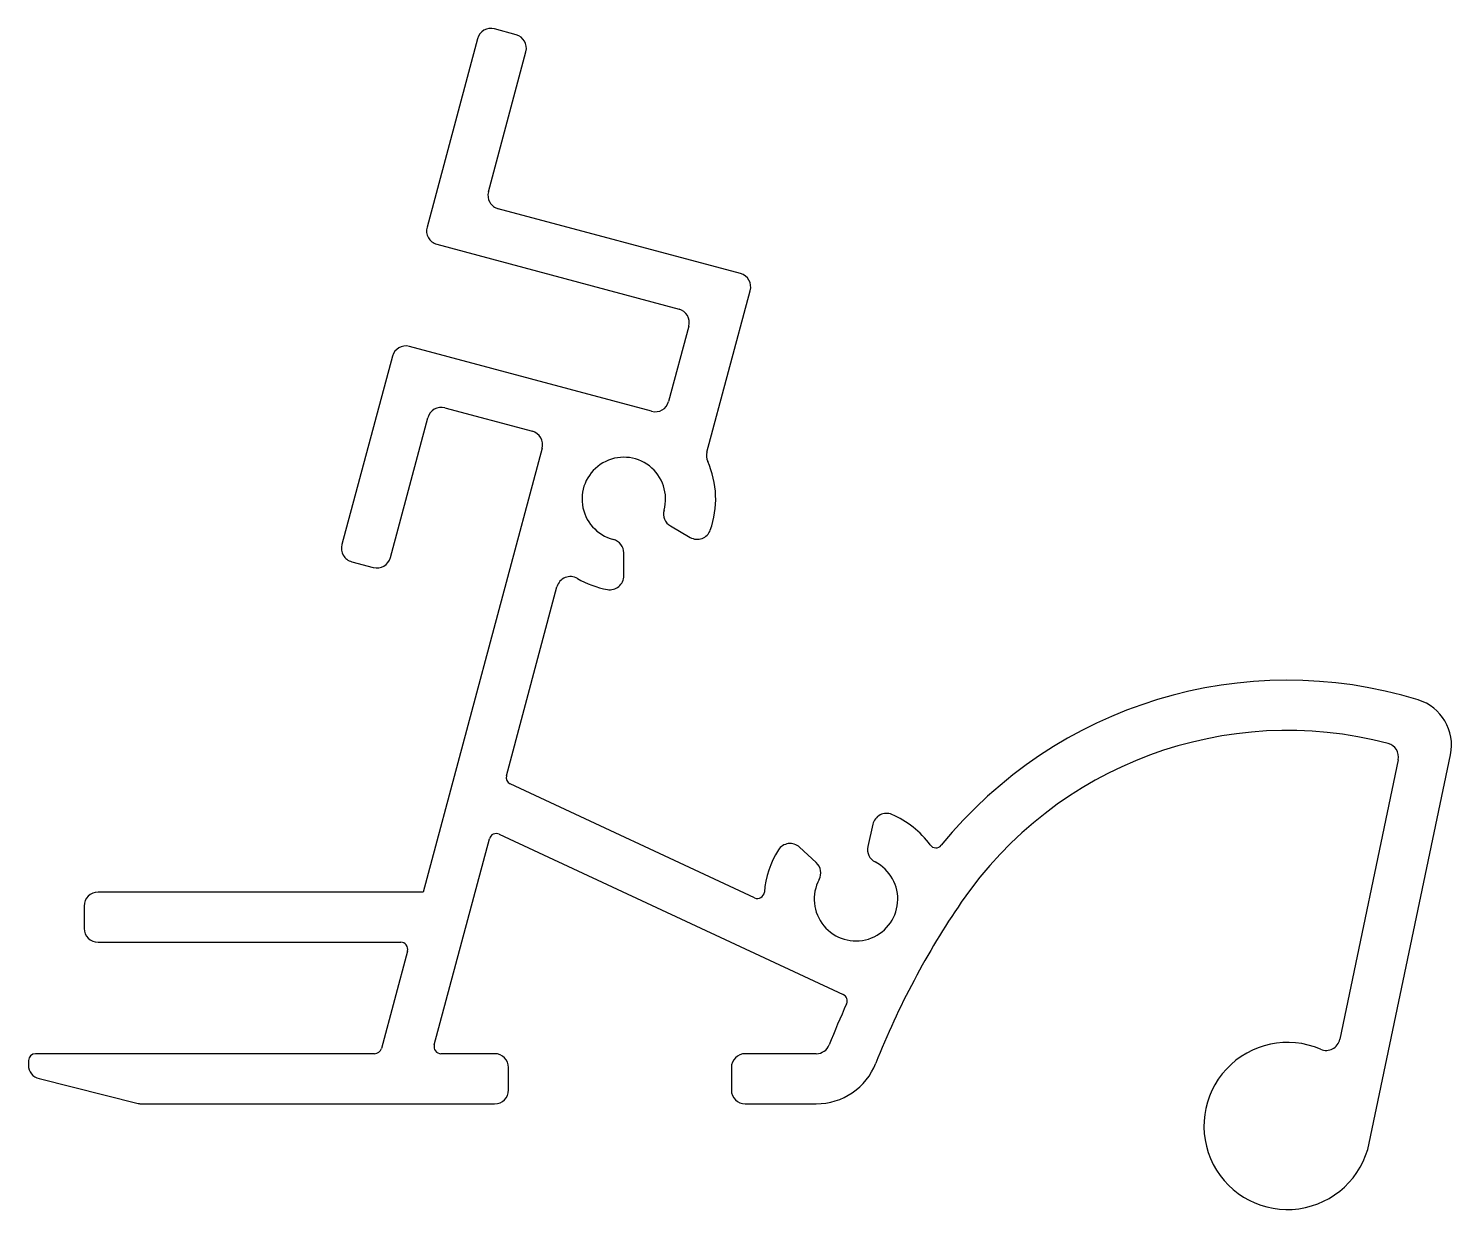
# Model space of a CAD drawing. Extents: x 3.8 to 54.9, y 3.3 to 45.7.
import ezdxf

# ---------------------------------------------------------------- set-up
doc = ezdxf.new("R2010")
doc.units = 0
doc.layers.get('0').update_dxf_attribs({"linetype": 'CONTINUOUS'})

msp = doc.modelspace()

# ---------------------------------------------------------------- linework, layer by layer
for p, q in [((21.334, 45.447), (20.562, 45.654)), ((19.949, 45.3), (18.138, 38.539)), ((20.342, 39.812), (21.688, 44.834)), ((29.389, 36.87), (20.696, 39.199)), ((18.491, 37.926), (27.184, 35.597)), ((28.188, 30.457), (29.743, 36.258)), ((27.538, 34.985), (26.813, 32.28)), ((26.201, 31.927), (17.508, 34.256)), ((16.895, 33.902), (15.084, 27.141)), ((16.822, 26.675), (18.168, 31.698)), ((18.78, 32.051), (21.92, 31.21)), ((22.273, 30.598), (18.004, 14.666)), ((26.879, 27.81), (27.588, 27.4)), ((25.202, 26.023), (25.202, 26.841)), ((15.437, 26.529), (16.21, 26.321)), ((20.986, 18.839), (22.804, 25.625)), ((53.004, 19.418), (50.905, 9.383)), ((51.965, 5.657), (54.88, 19.597)), ((29.893, 14.458), (21.122, 18.548)), ((34.141, 17.102), (33.962, 16.303)), ((18.398, 9.18), (20.382, 16.584)), ((20.729, 16.745), (33.079, 10.987)), ((32.113, 15.725), (31.511, 16.28)), ((18.004, 14.666), (6.331, 14.666)), ((5.831, 14.166), (5.831, 13.366)), ((6.331, 12.866), (17.196, 12.866)), ((17.438, 12.551), (16.5, 9.051)), ((16.258, 8.866), (4.081, 8.866)), ((20.564, 8.866), (18.639, 8.866)), ((32.111, 8.866), (29.564, 8.866)), ((3.831, 8.616), (3.831, 8.456)), ((21.064, 7.566), (21.064, 8.366)), ((29.064, 8.366), (29.064, 7.566)), ((4.21, 7.971), (7.772, 7.081)), ((7.893, 7.066), (20.564, 7.066)), ((29.564, 7.066), (32.111, 7.066))]:
    msp.add_line(p, q)
for centre, radius, start, end in [((20.432, 45.171), 0.5, 75, 165), ((21.205, 44.964), 0.5, 345, 75), ((20.825, 39.682), 0.5, 165, 255), ((18.621, 38.409), 0.5, 165, 255), ((29.26, 36.387), 0.5, 345, 75), ((27.055, 35.114), 0.5, 345, 75), ((17.378, 33.773), 0.5, 75, 165), ((26.33, 32.41), 0.5, 255, 345), ((18.651, 31.568), 0.5, 75, 165), ((21.79, 30.727), 0.5, 345, 75), ((25.202, 28.778), 1.5, 344.4775, 255.5225), ((28.671, 30.328), 0.5, 165, 204.0755), ((25.202, 28.778), 3.3, 340.2866, 24.0755), ((27.129, 28.243), 0.5, 164.4775, 240), ((27.838, 27.833), 0.5, 240, 340.2866), ((15.566, 27.012), 0.5, 165, 255), ((24.702, 26.841), 0.5, 0, 75.5225), ((16.339, 26.804), 0.5, 255, 345), ((23.287, 25.496), 0.5, 59.7425, 165), ((25.202, 28.778), 3.3, 239.7425, 259.7134), ((24.702, 26.023), 0.5, 259.7134, 0), ((49.028, 6.272), 16, 72.9717, 140.9656), ((53.216, 19.945), 1.7, 348.1877, 72.9717), ((49.028, 6.272), 14.2, 75.2589, 145.5619), ((52.514, 19.521), 0.5, 348.1877, 75.2589), ((21.228, 18.775), 0.25, 165, 245), ((34.629, 16.992), 0.5, 67.0707, 167.3572), ((33.538, 14.414), 3.3, 36.1076, 67.0707), ((20.623, 16.519), 0.25, 65, 165), ((31.173, 15.912), 0.5, 47.3572, 147.6438), ((36.406, 16.506), 0.25, 216.1076, 320.9656), ((33.538, 14.414), 3.3, 147.6438, 175.6166), ((34.45, 16.194), 0.5, 167.3572, 242.8797), ((33.538, 14.414), 1.5, 151.8347, 62.8797), ((31.775, 15.358), 0.5, 331.8347, 47.3572), ((6.331, 14.166), 0.5, 90, 180), ((29.998, 14.685), 0.25, 245, 355.6166), ((61.195, -2.071), 28.952, 145.5619, 158.5341), ((6.331, 13.366), 0.5, 180, 270), ((17.196, 12.616), 0.25, 345, 90), ((32.973, 10.76), 0.25, 335.5515, 65), ((61.195, -2.071), 30.752, 155.5515, 158.5341), ((49.028, 6.272), 3, 66.6507, 348.1877), ((50.416, 9.485), 0.5, 246.6507, 348.1877), ((4.081, 8.616), 0.25, 90, 180), ((16.258, 9.116), 0.25, 270, 345), ((18.639, 9.116), 0.25, 165, 270), ((20.564, 8.366), 0.5, 0, 90), ((29.564, 8.366), 0.5, 90, 180), ((32.111, 9.366), 0.5, 270, 338.5341), ((4.331, 8.456), 0.5, 180, 255.9638), ((32.111, 9.366), 2.3, 270, 338.5341), ((20.564, 7.566), 0.5, 270, 0), ((29.564, 7.566), 0.5, 180, 270), ((7.893, 7.566), 0.5, 255.9638, 270)]:
    msp.add_arc(centre, radius, start, end)

doc.saveas('drawing.dxf')
